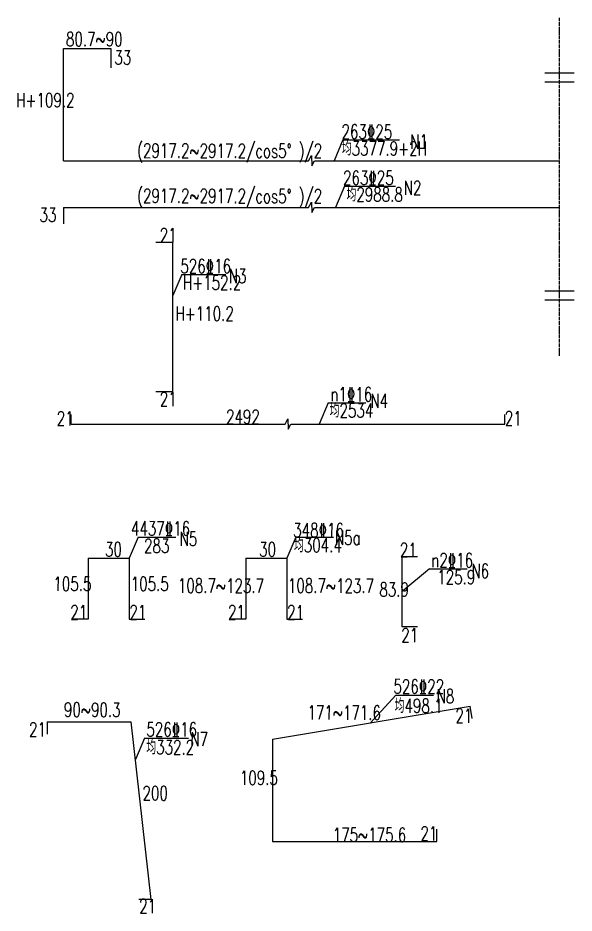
# Model space of a CAD drawing. Header units: millimetres. Extents: x -24222 to 32035, y -74604 to 14337.
# Drawn here: x -1100 to -152, y -12843 to -11318 of the extents above; entities that cross this region are included whole.
import ezdxf

# ---------------------------------------------------------------- set-up
doc = ezdxf.new("R2010")
doc.units = ezdxf.units.MM
doc.header["$LTSCALE"] = 0.25
doc.header["$MEASUREMENT"] = 0
doc.linetypes.add('ACAD_ISO04W100', pattern=[30, 24, -3, 0, -3])
for name, color, linetype in [('中心线', 5, 'ACAD_ISO04W100'), ('文字', 7, 'Continuous'), ('标注', 7, 'Continuous'), ('钢筋', 1, 'Continuous')]:
    doc.layers.add(name, color=color, linetype=linetype)
doc.styles.get("Standard").update_dxf_attribs({"font": 'simplex1.shx', "width": 0.7, "bigfont": 'hztxt.shx'})

msp = doc.modelspace()

# ---------------------------------------------------------------- linework, layer by layer
at = {"layer": '中心线'}
msp.add_line((-177.326, -11894.086), (-177.326, -11318.313), dxfattribs=at)
at = {"layer": '文字'}
for p, q in [((-546.386, -11526.169), (-561.284, -11561.474)), ((-546.386, -11526.169), (-450.016, -11526.169)), ((-543.815, -11604.879), (-559.043, -11640.967)), ((-543.815, -11604.879), (-456.952, -11604.879)), ((-821.037, -11755.114), (-836.266, -11791.202)), ((-821.037, -11755.114), (-745.673, -11755.114)), ((-571.47, -11973.821), (-586.698, -12009.909)), ((-571.47, -11973.821), (-507.352, -11973.821)), ((-895.409, -12202.423), (-910.638, -12238.511)), ((-895.409, -12202.423), (-831.292, -12202.423)), ((-626.645, -12202.423), (-641.873, -12238.511)), ((-626.645, -12202.423), (-562.527, -12202.423)), ((-398.768, -12256.587), (-445.647, -12295.824)), ((-398.768, -12256.587), (-334.65, -12256.587)), ((-456.233, -12471.543), (-499.091, -12518.762)), ((-456.233, -12471.543), (-392.115, -12471.543)), ((-884.62, -12544.935), (-899.849, -12581.023)), ((-884.62, -12544.935), (-809.333, -12544.935))]:
    msp.add_line(p, q, dxfattribs=at)
at = {"layer": '标注'}
for p, q in [((-202.326, -11412.115), (-152.326, -11412.115)), ((-202.326, -11427.115), (-152.326, -11427.115)), ((-202.326, -11783.316), (-152.326, -11783.316)), ((-202.326, -11798.316), (-152.326, -11798.316))]:
    msp.add_line(p, q, dxfattribs=at)
at = {"layer": '钢筋'}
for p, q in [((-1022.271, -11561.474), (-1022.271, -11370.602)), ((-1022.271, -11370.602), (-941.571, -11370.602)), ((-941.571, -11370.602), (-941.571, -11403.602)), ((-1022.271, -11640.967), (-1022.271, -11668.967)), ((-836.266, -11700.989), (-865.266, -11700.989)), ((-836.266, -11955.189), (-836.266, -11700.989)), ((-836.266, -11955.189), (-865.266, -11955.189)), ((-1009.17, -12009.909), (-1009.17, -11993.909)), ((-270.477, -12009.909), (-270.477, -11993.909)), ((-980.326, -12238.511), (-910.638, -12238.511)), ((-980.326, -12238.511), (-980.326, -12342.111)), ((-910.638, -12238.511), (-910.638, -12342.111)), ((-711.562, -12238.511), (-641.873, -12238.511)), ((-711.562, -12238.511), (-711.562, -12342.111)), ((-641.873, -12238.511), (-641.873, -12342.111)), ((-445.647, -12235.43), (-445.647, -12354.618)), ((-445.647, -12235.43), (-419.407, -12235.43)), ((-980.326, -12342.111), (-1006.971, -12342.111)), ((-910.638, -12342.111), (-883.993, -12342.111)), ((-711.562, -12342.111), (-738.206, -12342.111)), ((-641.873, -12342.111), (-615.229, -12342.111)), ((-445.647, -12354.618), (-419.407, -12354.618)), ((-666.499, -12546.846), (-329.499, -12490.679)), ((-326.047, -12511.393), (-329.499, -12490.679)), ((-1050.288, -12517.023), (-907.04, -12517.023)), ((-1050.288, -12517.023), (-1050.288, -12538.023)), ((-873.062, -12819.423), (-907.04, -12517.023)), ((-666.499, -12546.846), (-666.499, -12720.98)), ((-386.499, -12720.98), (-386.499, -12699.98)), ((-666.499, -12720.98), (-386.499, -12720.98)), ((-873.062, -12819.423), (-894.062, -12819.423))]:
    msp.add_line(p, q, dxfattribs=at)
for points in [[(-1022.271, -11561.474), (-604.799, -11561.474), (-600.104, -11552.644), (-599.493, -11570.303), (-594.799, -11561.474), (-177.326, -11561.474)], [(-1022.271, -11640.967), (-604.799, -11640.967), (-600.104, -11632.137), (-599.493, -11649.796), (-594.799, -11640.967), (-177.326, -11640.967)], [(-1009.17, -12009.909), (-644.824, -12009.909), (-640.129, -12001.08), (-639.518, -12018.739), (-634.824, -12009.909), (-270.477, -12009.909)]]:
    msp.add_lwpolyline(points, dxfattribs=at)

# ---------------------------------------------------------------- texts
at = {"layer": '文字', "width": 0.7}
for s, p in [('80.7~90', (-1018.307, -11366.342)), ('33', (-935.901, -11397.912)), ('H+109.2', (-1103.094, -11470.392)), ('263%%13225', (-548.726, -11524.017)), ('N1', (-431.545, -11541.089)), ('(2917.2~2917.2/cos5° )/2', (-897.132, -11556.3)), ('均3377.9+2H', (-548.296, -11552.375)), ('263%%13225', (-546.155, -11602.726)), ('N2', (-442.79, -11619.604)), ('(2917.2~2917.2/cos5° )/2', (-897.132, -11633.319)), ('均2988.8', (-540.248, -11630.871)), ('33', (-1063.402, -11665.499)), ('21', (-858.369, -11700.373)), ('526%%13216', (-823.378, -11752.962)), ('N3', (-740.966, -11769.84)), ('H+152.2', (-819.042, -11781.107)), ('H+110.2', (-831.654, -11833.83)), ('n1%%13216', (-567.683, -11971.253)), ('21', (-858.369, -11979.691)), ('N4', (-499.624, -11982.351)), ('均2534', (-568.958, -11998.813)), ('21', (-1034.024, -12012.636)), ('2492', (-745.574, -12009.544)), ('21', (-270.53, -12012.269)), ('4437%%13216', (-907.545, -12199.596)), ('348%%13216', (-631.05, -12202.721)), ('N5', (-824.825, -12217.436)), ('N5a', (-560.125, -12215.498)), ('30', (-951.803, -12235.362)), ('283', (-885.245, -12229.369)), ('30', (-689.111, -12235.362)), ('均304.4', (-629.744, -12228.336)), ('21', (-449.255, -12236.338)), ('n2%%13216', (-395.712, -12253.943)), ('N6', (-327.384, -12272.213)), ('105.5', (-1039.805, -12294.001)), ('105.5', (-907.98, -12294.001)), ('125.9', (-385.544, -12282.814)), ('108.7~123.7', (-827.525, -12297.127)), ('108.7~123.7', (-640.088, -12297.127)), ('83.9', (-484.174, -12303.846)), ('21', (-1010.93, -12342.581)), ('21', (-910.09, -12342.581)), ('21', (-742.166, -12342.581)), ('21', (-641.326, -12342.581)), ('21', (-446.855, -12381.357)), ('526%%13222', (-460.247, -12468.716)), ('N8', (-386.776, -12485.206)), ('90~90.3', (-1021.726, -12508.413)), ('均498.1', (-458.208, -12501.833)), ('171~171.6', (-606.76, -12513.354)), ('21', (-354.489, -12518.666)), ('21', (-1081.195, -12542.049)), ('526%%13216', (-881.257, -12542.107)), ('均332.2', (-881.393, -12572.392)), ('N7', (-806.391, -12558.654)), ('109.5', (-721.976, -12624.404)), ('200', (-887.855, -12650.746)), ('175~175.6', (-563.72, -12721.446)), ('21', (-414.193, -12719.332)), ('21', (-893.505, -12842.792))]:
    msp.add_text(s, height=24, rotation=359.897934, dxfattribs=at).set_placement(p)

doc.saveas('drawing.dxf')
